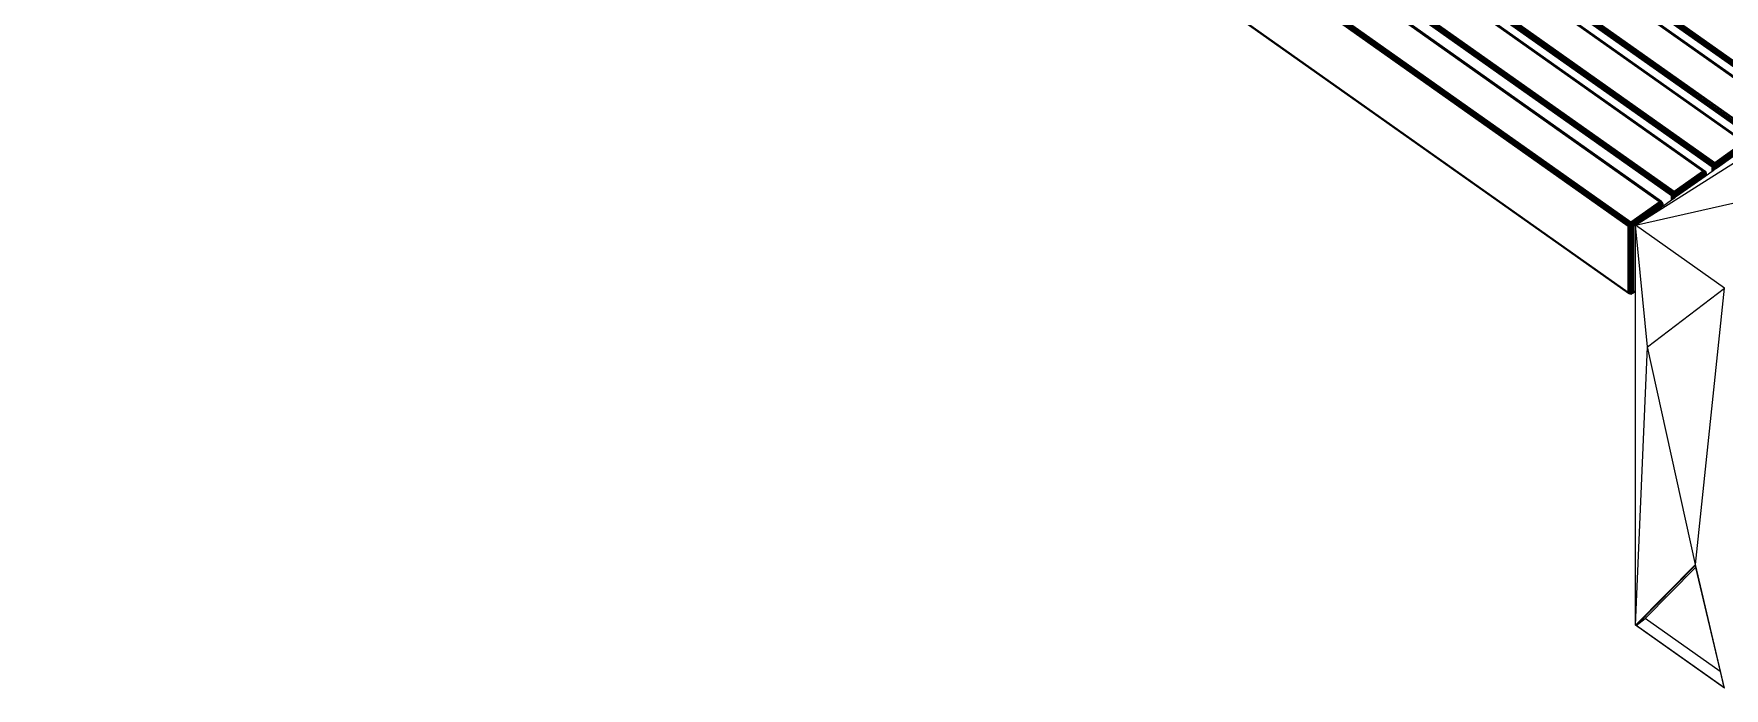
# Model space of a CAD drawing. Header units: millimetres. Extents: x 3440 to 9380, y -3644 to 556.
# Drawn here: x 7030 to 8375, y -1975 to -1454 of the extents above; entities that cross this region are included whole.
import ezdxf

# ---------------------------------------------------------------- set-up
doc = ezdxf.new("R2010")
doc.units = ezdxf.units.MM

msp = doc.modelspace()

# ---------------------------------------------------------------- linework, layer by layer
for p, q in [((7161.5, -617), (8430, -1514)), ((7161.7, -616.3), (8430.2, -1513.3)), ((8430.5, -1512.6), (7162, -615.6)), ((7162.4, -615), (8431, -1512)), ((8431.5, -1511.4), (7163, -614.4)), ((7163.5, -613.9), (8432, -1510.9)), ((7154.3, -620.5), (8422.8, -1517.5)), ((7154.8, -620.4), (8423.3, -1517.4)), ((7155.2, -620.4), (8423.8, -1517.4)), ((7161.4, -624.7), (8424.1, -1517.6)), ((7121.9, -643.4), (8390.5, -1540.4)), ((7122.4, -643.3), (8391, -1540.3)), ((7122.9, -643.3), (8391.4, -1540.3)), ((7129.1, -639.9), (8397.6, -1536.9)), ((7129.3, -639.2), (8397.8, -1536.2)), ((8398.2, -1535.5), (7129.6, -638.5)), ((7130.1, -637.9), (8398.6, -1534.9)), ((8399.1, -1534.3), (7130.6, -637.3)), ((7131.1, -636.8), (8399.7, -1533.8)), ((7129, -647.6), (8391.7, -1540.5)), ((7089.5, -666.3), (8358.1, -1563.3)), ((7090, -666.2), (8358.6, -1563.2)), ((7090.5, -666.2), (8359, -1563.2)), ((7096.6, -670.5), (8359.4, -1563.4)), ((7096.7, -662.8), (8365.2, -1559.8)), ((7096.9, -662.1), (8365.4, -1559.1)), ((8365.8, -1558.4), (7097.2, -661.4)), ((7097.7, -660.8), (8366.2, -1557.8)), ((8366.7, -1557.2), (7098.2, -660.2)), ((7098.7, -659.7), (8367.3, -1556.7)), ((7064.3, -685.7), (8332.8, -1582.7)), ((7064.5, -685), (8333.1, -1582)), ((8333.4, -1581.3), (7064.8, -684.3)), ((7065.3, -683.7), (8333.8, -1580.7)), ((8334.3, -1580.1), (7065.8, -683.1)), ((7066.3, -682.6), (8334.9, -1579.6)), ((8323.1, -1588), (7054.5, -691)), ((7055.1, -690.7), (8323.6, -1587.7)), ((8324.1, -1587.5), (7055.6, -690.5)), ((7056, -690.5), (8324.6, -1587.5)), ((8324.9, -1587.7), (7064.2, -696.3)), ((7029.9, -710), (8298.4, -1607)), ((7030.1, -709.3), (8298.6, -1606.3)), ((8299, -1605.7), (7030.4, -708.7)), ((7030.8, -708), (8299.4, -1605)), ((8299.9, -1604.4), (7031.4, -707.4)), ((7031.9, -707), (8300.5, -1604)), ((7029.8, -762.9), (8298.3, -1659.9)), ((8298.4, -1660.4), (7029.9, -763.4)), ((7211.9, -892.4), (8298.6, -1660.8)), ((8422.3, -1517.8), (7788, -1069.3)), ((8422.8, -1517.5), (7788, -1069.3)), ((8429.9, -1514.6), (7795.7, -1066.1)), ((8430, -1514), (7795.7, -1066.1)), ((8397.5, -1537.5), (7763.3, -1089)), ((8397.6, -1536.9), (7763.3, -1089)), ((8389.9, -1540.7), (7755.6, -1092.2)), ((8390.5, -1540.4), (7755.6, -1092.2)), ((8357.5, -1563.6), (7723.2, -1115.1)), ((8358.1, -1563.3), (7723.2, -1115.1)), ((8365.2, -1560.4), (7730.9, -1111.9)), ((8365.2, -1559.8), (7730.9, -1111.9)), ((8332.8, -1583.3), (7698.5, -1134.8)), ((8332.8, -1582.7), (7698.5, -1134.8)), ((8298.3, -1607.6), (7664.1, -1159.1)), ((8298.4, -1607), (7664.1, -1159.1)), ((8304.3, -1606.7), (8584.3, -1429.3)), ((8367.3, -1556.7), (8389.9, -1540.7)), ((8390.5, -1541.2), (8367.8, -1557.2)), ((8391, -1541.8), (8368.3, -1557.8)), ((8368.8, -1558.4), (8391.4, -1542.4)), ((8391.7, -1543.1), (8369.1, -1559.1)), ((8369.3, -1559.8), (8392, -1543.8)), ((8392, -1544.4), (8369.4, -1560.4)), ((8369.4, -1560.7), (8392, -1544.7)), ((8365.4, -1559.1), (8365.2, -1559.8)), ((8365.6, -1559.7), (8365.2, -1560.4)), ((8365.6, -1559.7), (8365.2, -1559.8)), ((8365.2, -1559.8), (8365.2, -1560.4)), ((8365.9, -1560.1), (8365.2, -1560.4)), ((8365.8, -1558.4), (8365.4, -1559.1)), ((8365.4, -1559.1), (8365.6, -1559.7)), ((8365.8, -1558.4), (8365.6, -1559.7)), ((8366.4, -1558.9), (8365.6, -1559.7)), ((8365.6, -1559.7), (8365.9, -1560.1)), ((8366.2, -1557.8), (8365.8, -1558.4)), ((8365.8, -1558.4), (8366.4, -1558.9)), ((8366.8, -1559.6), (8365.9, -1560.1)), ((8365.9, -1560.1), (8366.1, -1560.5)), ((8366.7, -1557.2), (8366.2, -1557.8)), ((8366.2, -1557.8), (8367.2, -1558.1)), ((8366.2, -1557.8), (8366.4, -1558.9)), ((8367.2, -1558.1), (8366.4, -1558.9)), ((8366.4, -1558.9), (8366.8, -1559.6)), ((8367.3, -1556.7), (8366.7, -1557.2)), ((8366.7, -1557.2), (8367.8, -1557.2)), ((8367.2, -1558.1), (8366.7, -1557.2)), ((8367.9, -1559), (8366.8, -1559.6)), ((8366.8, -1559.6), (8367.2, -1560.3)), ((8367.8, -1557.2), (8367.2, -1558.1)), ((8368.3, -1557.8), (8367.2, -1558.1)), ((8367.9, -1559), (8367.2, -1558.1)), ((8368.8, -1558.4), (8367.2, -1558.1)), ((8367.2, -1560.3), (8368.3, -1560)), ((8367.3, -1556.7), (8367.8, -1557.2)), ((8367.3, -1561), (8368.3, -1560)), ((8367.8, -1557.2), (8368.3, -1557.8)), ((8368.8, -1558.4), (8367.9, -1559)), ((8368.3, -1560), (8367.9, -1559)), ((8369.1, -1559.1), (8367.9, -1559)), ((8368.3, -1560), (8368.1, -1560.9)), ((8368.3, -1557.8), (8368.8, -1558.4)), ((8369.1, -1559.1), (8368.3, -1560)), ((8368.3, -1560), (8369.3, -1559.8)), ((8368.8, -1560.7), (8368.3, -1560)), ((8368.8, -1558.4), (8369.1, -1559.1)), ((8369.3, -1559.8), (8368.8, -1560.7)), ((8369.1, -1559.1), (8369.3, -1559.8)), ((8369.3, -1559.8), (8369.4, -1560.4)), ((8304.3, -1606.7), (8450.7, -1573.4)), ((8334.9, -1579.6), (8357.5, -1563.6)), ((8358.1, -1564.1), (8335.4, -1580.1)), ((8358.6, -1564.7), (8336, -1580.7)), ((8336.4, -1581.3), (8359, -1565.3)), ((8359.4, -1566), (8336.7, -1582)), ((8336.9, -1582.7), (8359.6, -1566.7)), ((8359.6, -1567.3), (8337, -1583.3)), ((8337, -1583.6), (8359.6, -1567.6)), ((8358.1, -1563.3), (8357.5, -1563.6)), ((8357.5, -1563.6), (8358.1, -1564.1)), ((8358.6, -1563.2), (8358.1, -1563.3)), ((8359.1, -1563.9), (8358.1, -1563.3)), ((8358.1, -1563.3), (8358.1, -1564.1)), ((8359.1, -1563.9), (8358.1, -1564.1)), ((8358.1, -1564.1), (8358.6, -1564.7)), ((8359, -1563.2), (8358.6, -1563.2)), ((8358.6, -1563.2), (8359.1, -1563.9)), ((8359.1, -1563.9), (8358.6, -1564.7)), ((8358.6, -1564.7), (8359, -1565.3)), ((8359.7, -1564.8), (8358.6, -1564.7)), ((8359.4, -1563.4), (8359, -1563.2)), ((8359, -1563.2), (8359.5, -1563.6)), ((8359, -1563.4), (8359, -1563.2)), ((8359, -1563.4), (8359.6, -1563.7)), ((8359.1, -1563.9), (8359, -1563.4)), ((8359.7, -1564.8), (8359, -1565.3)), ((8359, -1565.3), (8359.4, -1566)), ((8359, -1565.3), (8360.1, -1565.7)), ((8359.6, -1563.7), (8359.1, -1563.9)), ((8359.1, -1563.9), (8359.1, -1563.9)), ((8359.1, -1563.9), (8359.7, -1564.8)), ((8359.1, -1563.9), (8359.1, -1563.9)), ((8359.1, -1563.9), (8359.1, -1563.9)), ((8359.8, -1563.8), (8359.4, -1563.4)), ((8359.4, -1563.4), (8359.6, -1563.7)), ((8359.4, -1566), (8359.6, -1565.9)), ((8359.4, -1566), (8359.6, -1566.7)), ((8359.6, -1563.7), (8359.5, -1563.6)), ((8359.5, -1563.6), (8359.6, -1563.7)), ((8359.6, -1563.7), (8360.1, -1564.4)), ((8359.8, -1563.8), (8359.6, -1563.7)), ((8359.6, -1563.7), (8359.6, -1563.7)), ((8359.6, -1565.9), (8360.1, -1565.7)), ((8359.6, -1566.5), (8360.1, -1565.7)), ((8359.6, -1565.9), (8359.6, -1566.5)), ((8359.6, -1566.7), (8359.6, -1566.5)), ((8359.6, -1566.7), (8359.6, -1567.3)), ((8359.6, -1566.7), (8359.6, -1567.3)), ((8360.1, -1566.8), (8359.6, -1566.7)), ((8359.6, -1566.7), (8359.6, -1566.7)), ((8360.1, -1566.8), (8359.6, -1567.3)), ((8359.6, -1567.6), (8359.6, -1567.3)), ((8359.6, -1567.6), (8360.1, -1567.3)), ((8360.1, -1564.4), (8359.7, -1564.8)), ((8359.7, -1564.8), (8360.1, -1565.7)), ((8359.8, -1563.8), (8360.1, -1564.2)), ((8360.1, -1564.2), (8360.2, -1564.6)), ((8360.1, -1564.2), (8360.1, -1564.4)), ((8360.1, -1564.4), (8360.2, -1564.5)), ((8360.1, -1565.7), (8360.4, -1565.1)), ((8360.1, -1565.7), (8360.1, -1565.7)), ((8360.4, -1566.3), (8360.1, -1565.7)), ((8360.1, -1565.7), (8360.1, -1565.7)), ((8360.1, -1565.7), (8360.1, -1566.8)), ((8360.4, -1566.3), (8360.1, -1566.8)), ((8360.1, -1566.8), (8360.1, -1567.3)), ((8360.1, -1567.3), (8360.4, -1567.1)), ((8360.2, -1564.6), (8360.2, -1564.5)), ((8360.2, -1564.5), (8360.2, -1564.6)), ((8360.2, -1564.6), (8360.2, -1564.6)), ((8360.3, -1564.9), (8360.2, -1564.6)), ((8360.2, -1564.6), (8360.3, -1564.9)), ((8360.4, -1565.1), (8360.3, -1564.9)), ((8360.4, -1565.1), (8360.5, -1565.8)), ((8360.4, -1565.1), (8360.4, -1565.3)), ((8360.4, -1565.3), (8360.4, -1566.3)), ((8360.5, -1565.8), (8360.4, -1565.3)), ((8360.4, -1565.3), (8360.4, -1565.3)), ((8360.5, -1565.8), (8360.4, -1566.3)), ((8360.4, -1566.3), (8360.4, -1567.1)), ((8360.4, -1567.1), (8360.5, -1567)), ((8360.5, -1567), (8365.2, -1563.7)), ((8360.5, -1565.8), (8360.5, -1567)), ((8365.2, -1563.7), (8365.2, -1560.4)), ((8365.8, -1560.7), (8365.2, -1560.4)), ((8365.2, -1560.4), (8366.1, -1560.5)), ((8365.2, -1563.7), (8365.8, -1563.3)), ((8366.1, -1560.5), (8365.8, -1560.7)), ((8366.5, -1560.9), (8365.8, -1560.7)), ((8365.8, -1560.7), (8365.8, -1563.3)), ((8365.8, -1563.3), (8366.5, -1562.8)), ((8366.1, -1560.5), (8367.2, -1560.3)), ((8366.1, -1560.5), (8366.5, -1560.9)), ((8367.2, -1560.3), (8366.5, -1560.9)), ((8367.3, -1561), (8366.5, -1560.9)), ((8366.5, -1560.9), (8366.5, -1562.8)), ((8366.5, -1562.8), (8367.3, -1562.2)), ((8367.2, -1560.3), (8367.3, -1561)), ((8368.1, -1560.9), (8367.3, -1561)), ((8367.3, -1562.2), (8367.3, -1561)), ((8367.3, -1562.2), (8368.1, -1561.7)), ((8368.8, -1560.7), (8368.1, -1560.9)), ((8368.1, -1560.9), (8368.1, -1561.7)), ((8368.1, -1561.7), (8368.8, -1561.2)), ((8369.4, -1560.4), (8368.8, -1560.7)), ((8368.8, -1561.2), (8368.8, -1560.7)), ((8368.8, -1561.2), (8369.4, -1560.7)), ((8369.4, -1560.4), (8369.4, -1560.7)), ((8326.1, -1591.4), (8332.8, -1586.6)), ((8333.1, -1582), (8332.8, -1582.7)), ((8333.2, -1582.6), (8332.8, -1583.3)), ((8333.2, -1582.6), (8332.8, -1582.7)), ((8332.8, -1582.7), (8332.8, -1583.3)), ((8333.5, -1583), (8332.8, -1583.3)), ((8332.8, -1586.6), (8332.8, -1583.3)), ((8333.4, -1583.6), (8332.8, -1583.3)), ((8332.8, -1583.3), (8333.7, -1583.4)), ((8332.8, -1586.6), (8333.4, -1586.2)), ((8333.4, -1581.3), (8333.1, -1582)), ((8333.1, -1582), (8333.2, -1582.6)), ((8333.4, -1581.3), (8333.2, -1582.6)), ((8334, -1581.8), (8333.2, -1582.6)), ((8333.2, -1582.6), (8333.5, -1583)), ((8333.8, -1580.7), (8333.4, -1581.3)), ((8333.4, -1581.3), (8334, -1581.8)), ((8333.7, -1583.4), (8333.4, -1583.6)), ((8334.1, -1583.8), (8333.4, -1583.6)), ((8333.4, -1583.6), (8333.4, -1586.2)), ((8333.4, -1586.2), (8334.1, -1585.7)), ((8334.5, -1582.5), (8333.5, -1583)), ((8333.5, -1583), (8333.7, -1583.4)), ((8333.7, -1583.4), (8334.8, -1583.2)), ((8333.7, -1583.4), (8334.1, -1583.8)), ((8334.3, -1580.1), (8333.8, -1580.7)), ((8333.8, -1580.7), (8334.8, -1581)), ((8333.8, -1580.7), (8334, -1581.8)), ((8334.8, -1581), (8334, -1581.8)), ((8334, -1581.8), (8334.5, -1582.5)), ((8334.8, -1583.2), (8334.1, -1583.8)), ((8334.9, -1583.9), (8334.1, -1583.8)), ((8334.1, -1583.8), (8334.1, -1585.7)), ((8334.1, -1585.7), (8334.9, -1585.1)), ((8334.9, -1579.6), (8334.3, -1580.1)), ((8334.3, -1580.1), (8335.4, -1580.1)), ((8334.8, -1581), (8334.3, -1580.1)), ((8335.5, -1581.9), (8334.5, -1582.5)), ((8334.5, -1582.5), (8334.8, -1583.2)), ((8335.4, -1580.1), (8334.8, -1581)), ((8336, -1580.7), (8334.8, -1581)), ((8335.5, -1581.9), (8334.8, -1581)), ((8336.4, -1581.3), (8334.8, -1581)), ((8334.8, -1583.2), (8335.9, -1582.9)), ((8334.8, -1583.2), (8334.9, -1583.9)), ((8334.9, -1579.6), (8335.4, -1580.1)), ((8334.9, -1583.9), (8335.9, -1582.9)), ((8335.7, -1583.8), (8334.9, -1583.9)), ((8334.9, -1585.1), (8334.9, -1583.9)), ((8334.9, -1585.1), (8335.7, -1584.6)), ((8335.4, -1580.1), (8336, -1580.7)), ((8336.4, -1581.3), (8335.5, -1581.9)), ((8335.9, -1582.9), (8335.5, -1581.9)), ((8336.7, -1582), (8335.5, -1581.9)), ((8335.9, -1582.9), (8335.7, -1583.8)), ((8336.4, -1583.6), (8335.7, -1583.8)), ((8335.7, -1583.8), (8335.7, -1584.6)), ((8335.7, -1584.6), (8336.4, -1584.1)), ((8336.7, -1582), (8335.9, -1582.9)), ((8335.9, -1582.9), (8336.9, -1582.7)), ((8336.4, -1583.6), (8335.9, -1582.9)), ((8336, -1580.7), (8336.4, -1581.3)), ((8336.4, -1581.3), (8336.7, -1582)), ((8336.9, -1582.7), (8336.4, -1583.6)), ((8337, -1583.3), (8336.4, -1583.6)), ((8336.4, -1584.1), (8336.4, -1583.6)), ((8336.4, -1584.1), (8337, -1583.6)), ((8336.7, -1582), (8336.9, -1582.7)), ((8336.9, -1582.7), (8337, -1583.3)), ((8337, -1583.3), (8337, -1583.6)), ((8300.5, -1604), (8323.1, -1588)), ((8323.6, -1588.4), (8301, -1604.4)), ((8324.1, -1589), (8301.5, -1605)), ((8302, -1605.7), (8324.6, -1589.7)), ((8324.9, -1590.3), (8302.3, -1606.3)), ((8302.5, -1607), (8325.1, -1591)), ((8325.2, -1591.6), (8302.6, -1607.6)), ((8304.3, -1606.7), (8325.2, -1592)), ((8323.6, -1587.7), (8323.1, -1588)), ((8323.1, -1588), (8323.6, -1588.4)), ((8324.1, -1587.5), (8323.6, -1587.7)), ((8324.6, -1588.2), (8323.6, -1587.7)), ((8323.6, -1587.7), (8323.6, -1588.4)), ((8324.6, -1588.2), (8323.6, -1588.4)), ((8323.6, -1588.4), (8324.1, -1589)), ((8324.3, -1587.5), (8324.1, -1587.5)), ((8324.1, -1587.5), (8324.6, -1588.2)), ((8324.6, -1588.2), (8324.1, -1589)), ((8324.1, -1589), (8324.6, -1589.7)), ((8325.3, -1589.1), (8324.1, -1589)), ((8324.6, -1587.7), (8324.3, -1587.5)), ((8324.6, -1587.5), (8324.3, -1587.5)), ((8324.9, -1587.7), (8324.6, -1587.5)), ((8324.6, -1587.5), (8325, -1588)), ((8324.6, -1587.7), (8324.6, -1587.5)), ((8324.6, -1588.2), (8324.6, -1587.7)), ((8325.2, -1588.1), (8324.6, -1588.2)), ((8324.6, -1588.2), (8324.6, -1588.2)), ((8324.6, -1588.2), (8325.3, -1589.1)), ((8324.6, -1588.2), (8324.6, -1588.2)), ((8325.3, -1589.1), (8324.6, -1589.7)), ((8324.6, -1589.7), (8324.9, -1590.3)), ((8324.6, -1589.7), (8325.7, -1590)), ((8325.4, -1588.2), (8324.9, -1587.7)), ((8324.9, -1587.7), (8325.2, -1588.1)), ((8325, -1588), (8324.9, -1587.7)), ((8324.9, -1590.3), (8325.2, -1590.2)), ((8324.9, -1590.3), (8325.1, -1591)), ((8325, -1588), (8325.2, -1588.1)), ((8325.1, -1591), (8325.2, -1590.9)), ((8325.1, -1591), (8325.2, -1591.6)), ((8325.7, -1591.2), (8325.1, -1591)), ((8325.2, -1588.1), (8325.6, -1588.7)), ((8325.4, -1588.2), (8325.2, -1588.1)), ((8325.2, -1590.2), (8325.7, -1590)), ((8325.2, -1590.9), (8325.7, -1590.1)), ((8325.2, -1590.2), (8325.2, -1590.9)), ((8325.7, -1591.2), (8325.2, -1591.6)), ((8325.2, -1592), (8325.2, -1591.6)), ((8325.2, -1592), (8325.7, -1591.6)), ((8325.6, -1588.7), (8325.3, -1589.1)), ((8325.3, -1589.1), (8325.7, -1590)), ((8325.4, -1588.2), (8325.6, -1588.5)), ((8325.6, -1588.5), (8325.8, -1588.9)), ((8325.6, -1588.5), (8325.6, -1588.7)), ((8325.6, -1588.7), (8325.7, -1588.9)), ((8325.8, -1588.9), (8325.7, -1588.9)), ((8325.7, -1588.9), (8325.8, -1589)), ((8325.7, -1590.1), (8325.9, -1589.5)), ((8325.7, -1590.1), (8325.7, -1590)), ((8325.7, -1590), (8325.7, -1590.1)), ((8325.7, -1590.1), (8326, -1590.6)), ((8325.7, -1590.1), (8325.7, -1590.1)), ((8325.7, -1590.1), (8325.7, -1591.2)), ((8326, -1590.6), (8325.7, -1591.2)), ((8325.7, -1591.6), (8325.7, -1591.2)), ((8325.7, -1591.6), (8326, -1591.4)), ((8325.8, -1589), (8325.8, -1588.9)), ((8325.9, -1589.2), (8325.8, -1588.9)), ((8325.8, -1589), (8325.9, -1589.2)), ((8326, -1589.4), (8325.9, -1589.2)), ((8325.9, -1589.5), (8326, -1589.4)), ((8325.9, -1589.5), (8326, -1589.6)), ((8326, -1589.4), (8326, -1589.6)), ((8326, -1589.6), (8326, -1589.6)), ((8326, -1589.6), (8326, -1589.6)), ((8326, -1589.6), (8326.1, -1590.1)), ((8326, -1590.6), (8326, -1589.6)), ((8326.1, -1590.1), (8326, -1590.6)), ((8326, -1591.4), (8326, -1590.6)), ((8326, -1591.4), (8326.1, -1591.4)), ((8326.1, -1590.1), (8326.1, -1591.4)), ((8298.8, -1607), (8298.3, -1607.6)), ((8298.4, -1607), (8298.3, -1607.6)), ((8299.1, -1607.3), (8298.3, -1607.6)), ((8298.3, -1659.9), (8298.3, -1607.6)), ((8299, -1607.9), (8298.3, -1607.6)), ((8298.3, -1607.6), (8299.2, -1607.7)), ((8298.6, -1606.3), (8298.4, -1607)), ((8298.8, -1607), (8298.4, -1607)), ((8299, -1605.7), (8298.6, -1606.3)), ((8298.6, -1606.3), (8298.8, -1607)), ((8299, -1605.7), (8298.8, -1607)), ((8299.5, -1606.2), (8298.8, -1607)), ((8298.8, -1607), (8299.1, -1607.3)), ((8299.4, -1605), (8299, -1605.7)), ((8299, -1605.7), (8299.5, -1606.2)), ((8299.2, -1607.7), (8299, -1607.9)), ((8299.7, -1608.1), (8299, -1607.9)), ((8299, -1607.9), (8299, -1660.3)), ((8300, -1606.9), (8299.1, -1607.3)), ((8299.1, -1607.3), (8299.2, -1607.7)), ((8299.2, -1607.7), (8300.3, -1607.6)), ((8299.2, -1607.7), (8299.7, -1608.1)), ((8299.9, -1604.4), (8299.4, -1605)), ((8299.4, -1605), (8300.4, -1605.4)), ((8299.4, -1605), (8299.5, -1606.2)), ((8300.4, -1605.4), (8299.5, -1606.2)), ((8299.5, -1606.2), (8300, -1606.9)), ((8300.3, -1607.6), (8299.7, -1608.1)), ((8299.7, -1608.1), (8299.7, -1660.5)), ((8300.5, -1608.2), (8299.7, -1608.1)), ((8300.5, -1604), (8299.9, -1604.4)), ((8299.9, -1604.4), (8301, -1604.4)), ((8300.4, -1605.4), (8299.9, -1604.4)), ((8301, -1606.3), (8300, -1606.9)), ((8300, -1606.9), (8300.3, -1607.6)), ((8300.3, -1607.6), (8301.5, -1607.2)), ((8300.3, -1607.6), (8300.5, -1608.2)), ((8301, -1604.4), (8300.4, -1605.4)), ((8301.5, -1605), (8300.4, -1605.4)), ((8301, -1606.3), (8300.4, -1605.4)), ((8302, -1605.7), (8300.4, -1605.4)), ((8300.5, -1604), (8301, -1604.4)), ((8300.5, -1608.2), (8301.5, -1607.2)), ((8301.2, -1608.1), (8300.5, -1608.2)), ((8300.5, -1660.5), (8300.5, -1608.2)), ((8301, -1604.4), (8301.5, -1605)), ((8302, -1605.7), (8301, -1606.3)), ((8301.5, -1607.2), (8301, -1606.3)), ((8302.3, -1606.3), (8301, -1606.3)), ((8301.5, -1607.2), (8301.2, -1608.1)), ((8302, -1607.9), (8301.2, -1608.1)), ((8301.2, -1608.1), (8301.2, -1660.5)), ((8301.5, -1605), (8302, -1605.7)), ((8302.3, -1606.3), (8301.5, -1607.2)), ((8301.5, -1607.2), (8302.5, -1607)), ((8302, -1607.9), (8301.5, -1607.2)), ((8302, -1605.7), (8302.3, -1606.3)), ((8302.5, -1607), (8302, -1607.9)), ((8302.6, -1607.6), (8302, -1607.9)), ((8302, -1660.3), (8302, -1607.9)), ((8302.3, -1606.3), (8302.5, -1607)), ((8302.5, -1607), (8302.6, -1607.6)), ((8302.6, -1607.6), (8302.6, -1659.9)), ((8313.7, -1703.4), (8304.3, -1606.7)), ((8375.1, -1656.7), (8304.3, -1606.7)), ((8304.3, -1658.7), (8304.3, -1606.7)), ((8298.3, -1659.9), (8299, -1660.3)), ((8299.1, -1660.8), (8298.3, -1659.9)), ((8299.2, -1660.7), (8298.3, -1659.9)), ((8298.3, -1659.9), (8298.6, -1660.5)), ((8298.3, -1659.9), (8298.4, -1660.3)), ((8298.4, -1660.3), (8298.6, -1660.5)), ((8298.4, -1660.3), (8298.4, -1660.4)), ((8298.8, -1660.8), (8298.4, -1660.4)), ((8298.4, -1660.4), (8298.6, -1660.7)), ((8298.6, -1660.5), (8298.8, -1660.8)), ((8298.7, -1660.8), (8298.6, -1660.7)), ((8298.6, -1660.7), (8298.6, -1660.8)), ((8298.6, -1660.8), (8298.8, -1660.9)), ((8298.7, -1660.8), (8298.6, -1660.8)), ((8298.8, -1660.8), (8298.7, -1660.8)), ((8299.1, -1660.8), (8298.8, -1660.8)), ((8298.8, -1660.8), (8299.5, -1661.3)), ((8299, -1661), (8298.8, -1660.9)), ((8299, -1660.3), (8299.7, -1660.5)), ((8299.2, -1660.7), (8299, -1660.3)), ((8299, -1661), (8299, -1661)), ((8299, -1661), (8299, -1661)), ((8299.5, -1661.3), (8299, -1661)), ((8299, -1661), (8299, -1661)), ((8299.2, -1660.7), (8299.1, -1660.8)), ((8300, -1661.3), (8299.1, -1660.8)), ((8299.7, -1660.5), (8299.2, -1660.7)), ((8299.6, -1660.6), (8299.2, -1660.7)), ((8299.9, -1660.9), (8299.2, -1660.7)), ((8300, -1661.3), (8299.5, -1661.3)), ((8300.5, -1660.5), (8299.6, -1660.6)), ((8299.9, -1660.9), (8299.6, -1660.6)), ((8299.7, -1660.5), (8300.5, -1660.5)), ((8299.9, -1660.9), (8300.5, -1660.5)), ((8300.4, -1660.9), (8299.9, -1660.9)), ((8299.9, -1660.9), (8299.9, -1660.9)), ((8299.9, -1660.9), (8299.9, -1660.9)), ((8300.3, -1661), (8299.9, -1660.9)), ((8300.3, -1661), (8300, -1661.3)), ((8300, -1661.3), (8300.4, -1661.3)), ((8301.2, -1660.5), (8300.3, -1661)), ((8300.4, -1660.9), (8300.3, -1661)), ((8301.5, -1661), (8300.3, -1661)), ((8300.5, -1660.5), (8300.4, -1660.9)), ((8300.4, -1661.3), (8301, -1661.4)), ((8300.5, -1660.5), (8301.2, -1660.5)), ((8301, -1661.4), (8301.5, -1661)), ((8302, -1661), (8301, -1661.4)), ((8301.2, -1660.5), (8302, -1660.3)), ((8301.2, -1660.5), (8301.5, -1661)), ((8301.5, -1661), (8302, -1660.3)), ((8302.2, -1660.8), (8301.5, -1661)), ((8301.7, -1660.9), (8301.5, -1661)), ((8302, -1661), (8301.5, -1661)), ((8301.5, -1661), (8301.5, -1661)), ((8302.5, -1660.4), (8301.7, -1660.9)), ((8302, -1660.3), (8302.6, -1659.9)), ((8302, -1660.3), (8302.4, -1660.4)), ((8302.2, -1660.8), (8302, -1661)), ((8302.2, -1660.8), (8302.3, -1660.7)), ((8302.3, -1660.8), (8302.2, -1660.8)), ((8304.3, -1659.3), (8302.3, -1660.8)), ((8302.5, -1660.4), (8302.3, -1660.7)), ((8302.3, -1660.7), (8302.3, -1660.8)), ((8302.5, -1660.3), (8302.4, -1660.4)), ((8302.4, -1660.4), (8302.5, -1660.4)), ((8304.3, -1659.1), (8302.5, -1660.4)), ((8302.6, -1659.9), (8302.5, -1660.3)), ((8302.5, -1660.3), (8302.5, -1660.4)), ((8302.6, -1659.9), (8304.3, -1658.7)), ((8304.3, -1659.1), (8304.3, -1658.7)), ((8304.3, -1659.3), (8304.3, -1659.1)), ((8304.3, -1924.9), (8304.3, -1659.3)), ((8313.7, -1703.4), (8375.1, -1656.7)), ((8351.9, -1876.6), (8375.1, -1656.7)), ((8304.3, -1924.9), (8313.7, -1703.4)), ((8351.9, -1876.6), (8313.7, -1703.4)), ((8304.3, -1924.9), (8351.9, -1876.6)), ((8304.9, -1925), (8351.8, -1877.4)), ((8312, -1919.5), (8352.1, -1878.8)), ((8351.8, -1877.4), (8352.1, -1878.8)), ((8375.1, -1974.9), (8351.9, -1876.6)), ((8352.1, -1878.8), (8371.6, -1961.7)), ((8304.9, -1925), (8312, -1919.5)), ((8371.6, -1961.7), (8312, -1919.5)), ((8375.1, -1974.9), (8304.3, -1924.9)), ((8374.6, -1974.3), (8304.9, -1925)), ((8371.6, -1961.7), (8374.6, -1974.3))]:
    msp.add_line(p, q)

doc.saveas('drawing.dxf')
